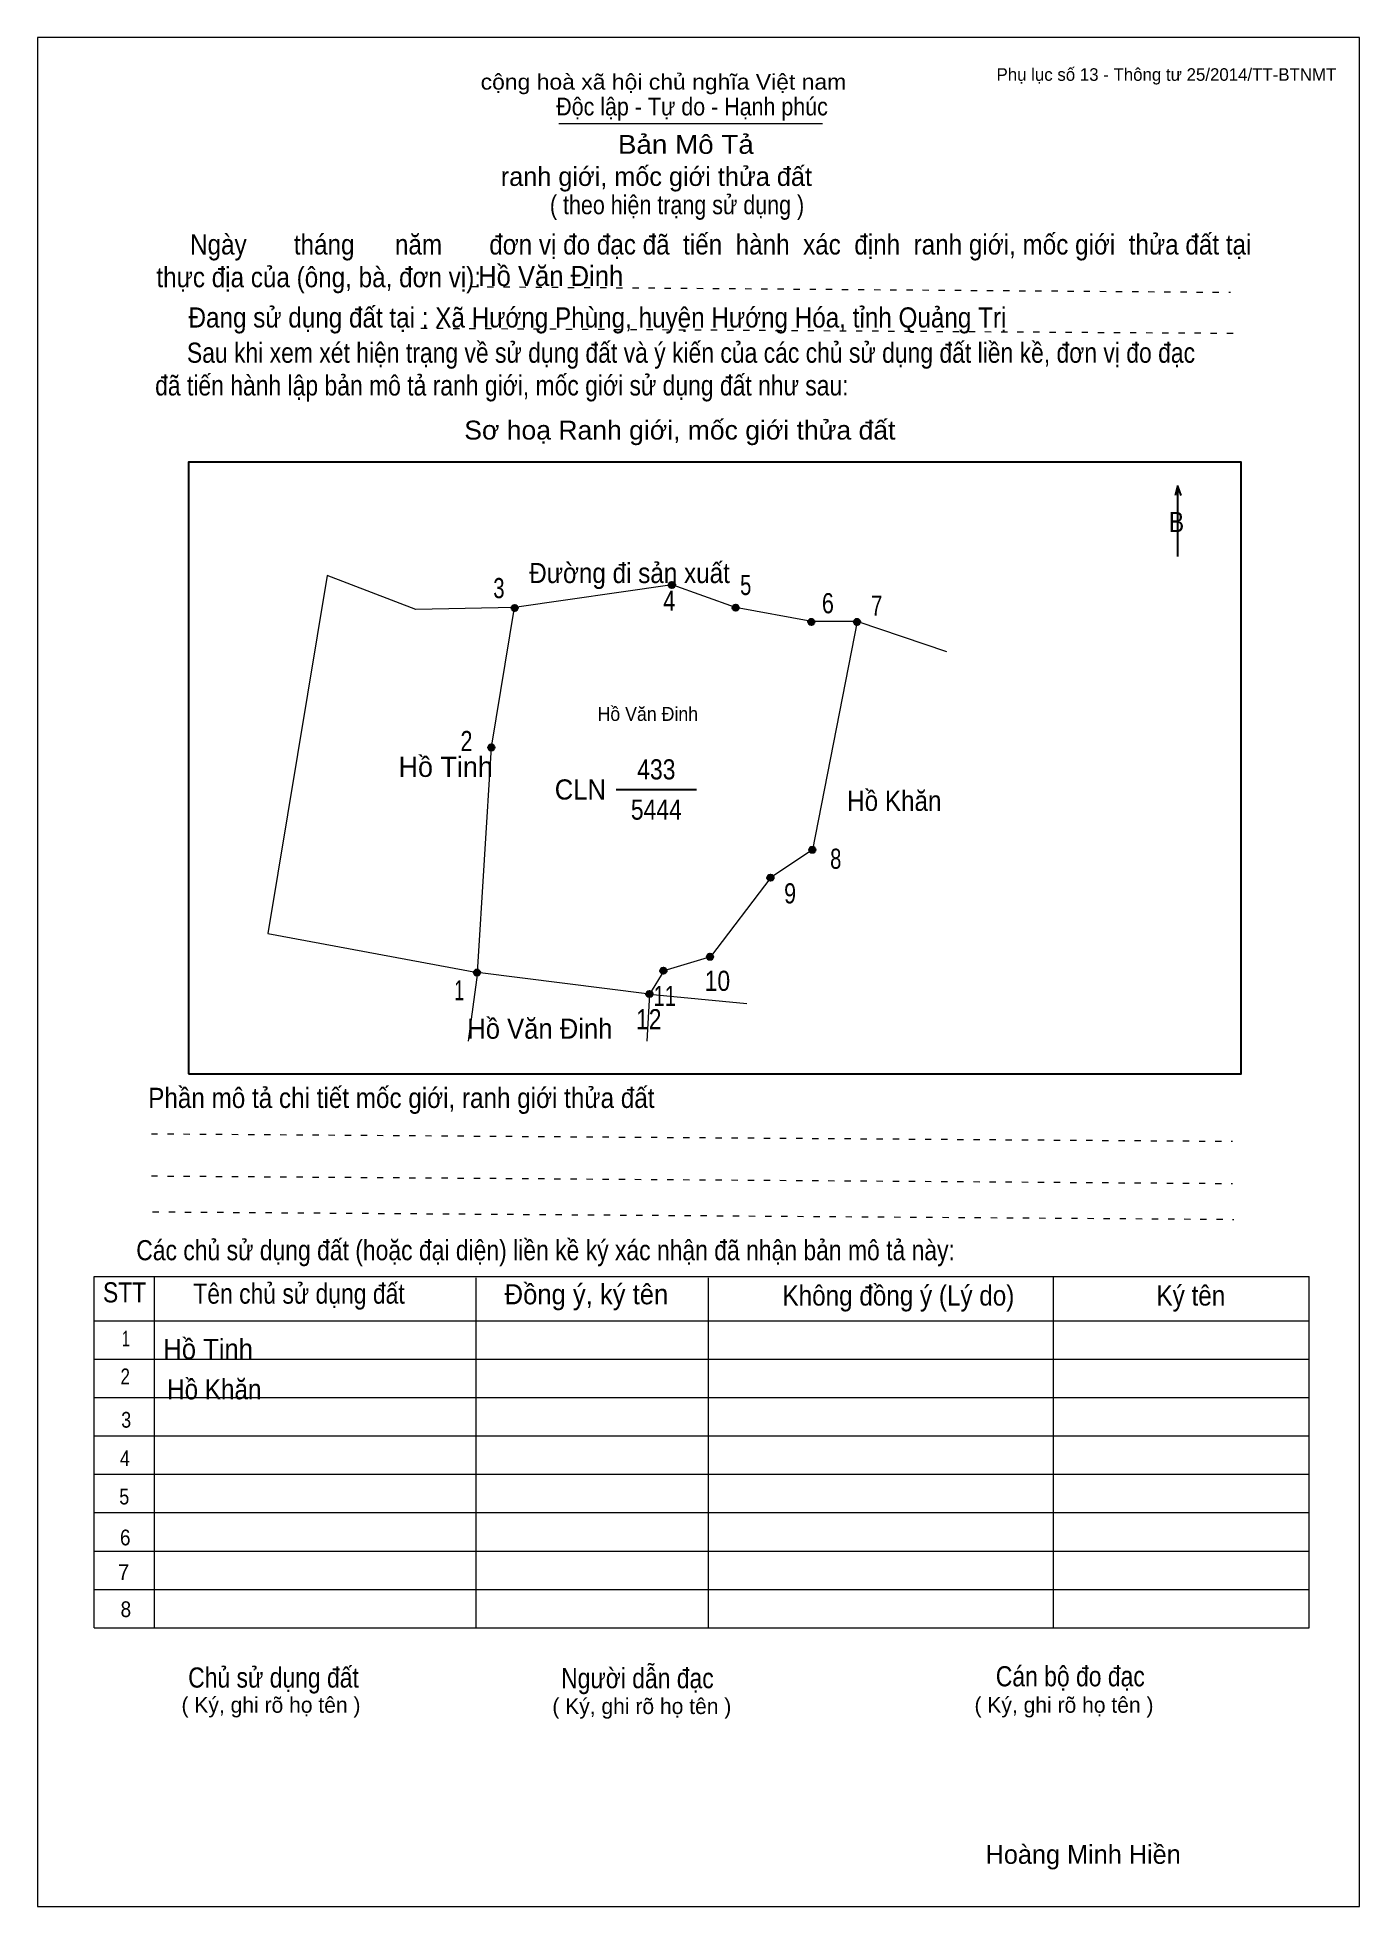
# Model space of a CAD drawing. Header units: centimetres. Extents: x 0 to 21, y 0 to 29.7.
import ezdxf
from ezdxf.enums import TextEntityAlignment as Align

# ---------------------------------------------------------------- set-up
doc = ezdxf.new("R2010")
doc.units = ezdxf.units.CM
doc.header["$LTSCALE"] = 0.13
doc.linetypes.add('DOTTED', pattern=[1.5, 0.3, -1.2])
for name, color, linetype, lineweight in [('1', 7, 'Continuous', 13), ('32', 7, 'Continuous', 25), ('33', 7, 'Continuous', 25), ('61', 7, 'Continuous', 13), ('62', 7, 'Continuous', 13)]:
    doc.layers.add(name, color=color, linetype=linetype, lineweight=lineweight)
for name, color, linetype in [('34', 7, 'Continuous'), ('45', 7, 'Continuous'), ('63', 7, 'Continuous')]:
    doc.layers.add(name, color=color, linetype=linetype)

msp = doc.modelspace()

# ---------------------------------------------------------------- hatches: boundary and pattern name
at = {"layer": '32'}
for points in [[(10.1269, 21.0004, 1), (10.0269, 21.0004, 1)], [(7.6303, 20.6345, 1), (7.5303, 20.6345, 1)], [(11.1408, 20.6382, 1), (11.0408, 20.6382, 1)], [(12.3426, 20.4128, 1), (12.2426, 20.4128, 1)], [(13.0683, 20.4128, 1), (12.9683, 20.4128, 1)], [(7.2586, 18.4174, 1), (7.1586, 18.4174, 1)], [(12.3581, 16.7914, 1), (12.2581, 16.7914, 1)], [(11.6929, 16.348, 1), (11.5929, 16.348, 1)], [(7.0324, 14.8411, 1), (6.9324, 14.8411, 1)], [(9.9931, 14.8699, 1), (9.8931, 14.8699, 1)], [(10.7321, 15.0916, 1), (10.6321, 15.0916, 1)], [(9.7714, 14.5004, 1), (9.6714, 14.5004, 1)]]:
    msp.add_hatch(color=256, dxfattribs=at).paths.add_polyline_path(points)

# ---------------------------------------------------------------- linework, layer by layer
at = {"layer": '1'}
msp.add_lwpolyline([(21, 0), (21, 29.7), (0, 29.7), (0, 0)], close=True, dxfattribs=at)
at = {"layer": '32'}
for centre in [(10.0769, 21.0004), (7.5803, 20.6345), (11.0908, 20.6382), (12.2926, 20.4128), (13.0183, 20.4128), (7.2086, 18.4174), (12.3081, 16.7914), (11.6429, 16.348), (6.9824, 14.8411), (9.9431, 14.8699), (10.6821, 15.0916), (9.7214, 14.5004)]:
    msp.add_circle(centre, 0.05, dxfattribs=at)
at = {"layer": '33'}
msp.add_line((9.19, 17.75), (10.47, 17.75), dxfattribs=at)
at = {"layer": '61'}
for p, q in [((6.99, 14.84), (6.84, 13.75)), ((9.72, 14.5), (6.99, 14.84)), ((9.72, 14.5), (9.68, 13.75)), ((9.72, 14.5), (11.27, 14.35))]:
    msp.add_line(p, q, dxfattribs=at)
for points in [[(4.6, 21.15), (3.66, 15.46), (6.99, 14.84)], [(7.58, 20.64), (6.01, 20.61), (4.6, 21.15)], [(13.02, 20.42), (12.3, 20.42), (11.09, 20.64), (10.08, 21), (7.58, 20.64)], [(6.99, 14.84), (7.21, 18.42), (7.58, 20.64)], [(13.02, 20.42), (12.31, 16.79), (11.65, 16.35), (10.69, 15.09), (9.95, 14.87), (9.72, 14.5)], [(13.02, 20.42), (13.03, 20.42), (14.44, 19.94)]]:
    msp.add_lwpolyline(points, dxfattribs=at)
at = {"layer": '62'}
for p, q in [((8.28, 28.33), (12.47, 28.33)), ((0.9, 10.01), (20.2, 10.01)), ((0.9, 4.43), (0.9, 10.01)), ((1.86, 4.43), (1.86, 10.01)), ((6.97, 4.43), (6.97, 9.99)), ((10.66, 4.43), (10.66, 9.99)), ((16.14, 4.43), (16.14, 10.01)), ((20.2, 4.43), (20.2, 10.01)), ((0.9, 9.31), (20.2, 9.31)), ((0.9, 8.7), (20.2, 8.7)), ((0.9, 8.09), (20.2, 8.09)), ((0.9, 7.48), (20.2, 7.48)), ((0.9, 6.87), (20.2, 6.87)), ((0.9, 6.26), (20.2, 6.26)), ((0.9, 5.65), (20.2, 5.65)), ((0.9, 5.04), (20.2, 5.04)), ((0.9, 4.43), (20.2, 4.43))]:
    msp.add_line(p, q, dxfattribs=at)
at = {"layer": '62', "linetype": 'DOTTED'}
for p, q in [((6.89, 25.74), (18.95, 25.65)), ((6.09, 25.08), (19.04, 25)), ((1.81, 12.28), (18.98, 12.16)), ((1.81, 11.61), (18.98, 11.49)), ((1.83, 11.04), (19, 10.92))]:
    msp.add_line(p, q, dxfattribs=at)
at = {"layer": '62', "lineweight": 25}
for p, q in [((18.11, 22.58), (18.11, 21.45)), ((18.11, 22.57), (18.07, 22.42)), ((18.11, 22.57), (18.16, 22.42))]:
    msp.add_line(p, q, dxfattribs=at)
msp.add_lwpolyline([(2.4, 13.23), (19.12, 13.23), (19.12, 22.95), (2.4, 22.95)], close=True, dxfattribs=at)

# ---------------------------------------------------------------- texts
at = {"layer": '32'}
for s, width, p in [('3', 0.75, (7.33, 20.79)), ('5', 0.75, (11.25, 20.84)), ('4', 0.8, (10.035, 20.59)), ('6', 0.8, (12.555, 20.55)), ('7', 0.75, (13.33, 20.51)), ('2', 0.8, (6.815, 18.36)), ('8', 0.75, (12.68, 16.49)), ('9', 0.8, (11.955, 15.94)), ('10', 0.85, (10.8, 14.55)), ('1', 0.65, (6.7, 14.4)), ('11', 0.75, (9.965, 14.31)), ('12', 0.85, (9.71, 13.94))]:
    msp.add_text(s, height=0.32, dxfattribs=dict(at, width=width)).set_placement(p, align=Align.CENTER)
at = {"layer": '33'}
for s, width, p in [('Đường đi sản xuất', 0.9, (9.405, 21.03)), ('433', 0.85, (9.83, 17.91)), ('5444', 0.85, (9.83, 17.27)), ('Hồ Khăn', 0.9, (13.61, 17.41)), ('Hồ Văn Đinh', 0.95, (7.98, 13.79))]:
    msp.add_text(s, height=0.32, dxfattribs=dict(at, width=width)).set_placement(p, align=Align.CENTER)
msp.add_text('Hồ Tinh', height=0.32, dxfattribs=at).set_placement((6.485, 17.95), align=Align.CENTER)
at = {"layer": '33', "width": 0.95}
msp.add_text('CLN', height=0.32, dxfattribs=at).set_placement((9.03, 17.59), align=Align.RIGHT)
at = {"layer": '34'}
for s, width, p in [('Hồ Văn Đinh', 0.95, (7, 25.75)), ('Hồ Tinh', 0.95, (2, 8.7)), ('Hồ Khăn', 0.9, (2.06, 8.06))]:
    msp.add_text(s, height=0.32, dxfattribs=dict(at, width=width)).set_placement(p)
at = {"layer": '45', "width": 0.95}
msp.add_text('Hồ Văn Đinh', height=0.2217, dxfattribs=at).set_placement((9.695, 18.84), align=Align.CENTER)
at = {"layer": '62'}
for s, height, width, p in [('cộng hoà xã hội chủ nghĩa Việt nam', 0.2474, 1.1, (7.04, 28.87)), ('Độc lập - Tự do - Hạnh phúc', 0.2828, 0.9, (8.24, 28.46)), ('Bản Mô Tả', 0.3, 1.1, (9.22, 27.85)), ('( theo hiện trạng sử dụng )', 0.3, 0.85, (8.14, 26.89)), ('     Ngày       tháng      năm       đơn vị đo đạc đã  tiến  hành  xác  định  ranh giới, mốc giới  thửa đất tại ', 0.32, 0.9, (1.89, 26.25)), ('thực địa của (ông, bà, đơn vị): ', 0.32, 0.9, (1.89, 25.73)), ('Đang sử dụng đất tại : Xã Hướng Phùng, huyện Hướng Hóa, tỉnh Quảng Trị', 0.32, 0.9, (2.4, 25.09)), ('     Sau khi xem xét hiện trạng về sử dụng đất và ý kiến của các chủ sử dụng đất liền kề, đơn vị đo đạc ', 0.32, 0.85, (1.87, 24.53)), ('đã tiến hành lập bản mô tả ranh giới, mốc giới sử dụng đất như sau:', 0.32, 0.85, (1.87, 24.01)), ('Sơ hoạ Ranh giới, mốc giới thửa đất', 0.3, 1.05, (6.78, 23.31)), ('B', 0.32, 0.85, (17.97, 21.84)), ('Phần mô tả chi tiết mốc giới, ranh giới thửa đất ', 0.32, 0.9, (1.76, 12.69)), ('Các chủ sử dụng đất (hoặc đại diện) liền kề ký xác nhận đã nhận bản mô tả này:', 0.32, 0.85, (1.57, 10.27))]:
    msp.add_text(s, height=height, dxfattribs=dict(at, width=width)).set_placement(p)
msp.add_text('ranh giới, mốc giới thửa đất', height=0.3, dxfattribs=at).set_placement((7.36, 27.34))
for s, height, width, p in [('STT', 0.32, 0.85, (1.385, 9.6)), ('Tên chủ sử dụng đất', 0.32, 0.85, (4.155, 9.58)), ('Đồng ý, ký tên', 0.32, 0.95, (8.72, 9.57)), ('Không đồng ý (Lý do)', 0.32, 0.9, (13.675, 9.55)), ('Ký tên', 0.32, 0.9, (18.32, 9.55)), ('1', 0.25, 0.7, (1.405, 8.9)), ('2', 0.25, 0.8, (1.395, 8.3)), ('3', 0.25, 0.85, (1.41, 7.61)), ('4', 0.25, 0.85, (1.39, 7)), ('5', 0.25, 0.85, (1.38, 6.39)), ('6', 0.25, 0.9, (1.395, 5.74)), ('7', 0.25, 0.95, (1.37, 5.19)), ('8', 0.25, 0.9, (1.405, 4.6)), ('Người dẫn đạc', 0.32, 0.85, (9.53, 3.47)), ('Chủ sử dụng đất', 0.32, 0.85, (3.75, 3.48)), ('Cán bộ đo đạc', 0.32, 0.85, (16.405, 3.5))]:
    msp.add_text(s, height=height, dxfattribs=dict(at, width=width)).set_placement(p, align=Align.CENTER)
for p in [(3.71, 3.08), (9.6, 3.06), (16.305, 3.08)]:
    msp.add_text('( Ký, ghi rõ họ tên )', height=0.25, dxfattribs=at).set_placement(p, align=Align.CENTER)
at = {"layer": '63'}
msp.add_text('Phụ lục số 13 - Thông tư 25/2014/TT-BTNMT', height=0.2, dxfattribs=at).set_placement((20.63, 29.01), align=Align.RIGHT)
msp.add_text('Hoàng Minh Hiền', height=0.3, dxfattribs=at).set_placement((16.61, 0.68), align=Align.CENTER)

doc.saveas('drawing.dxf')
